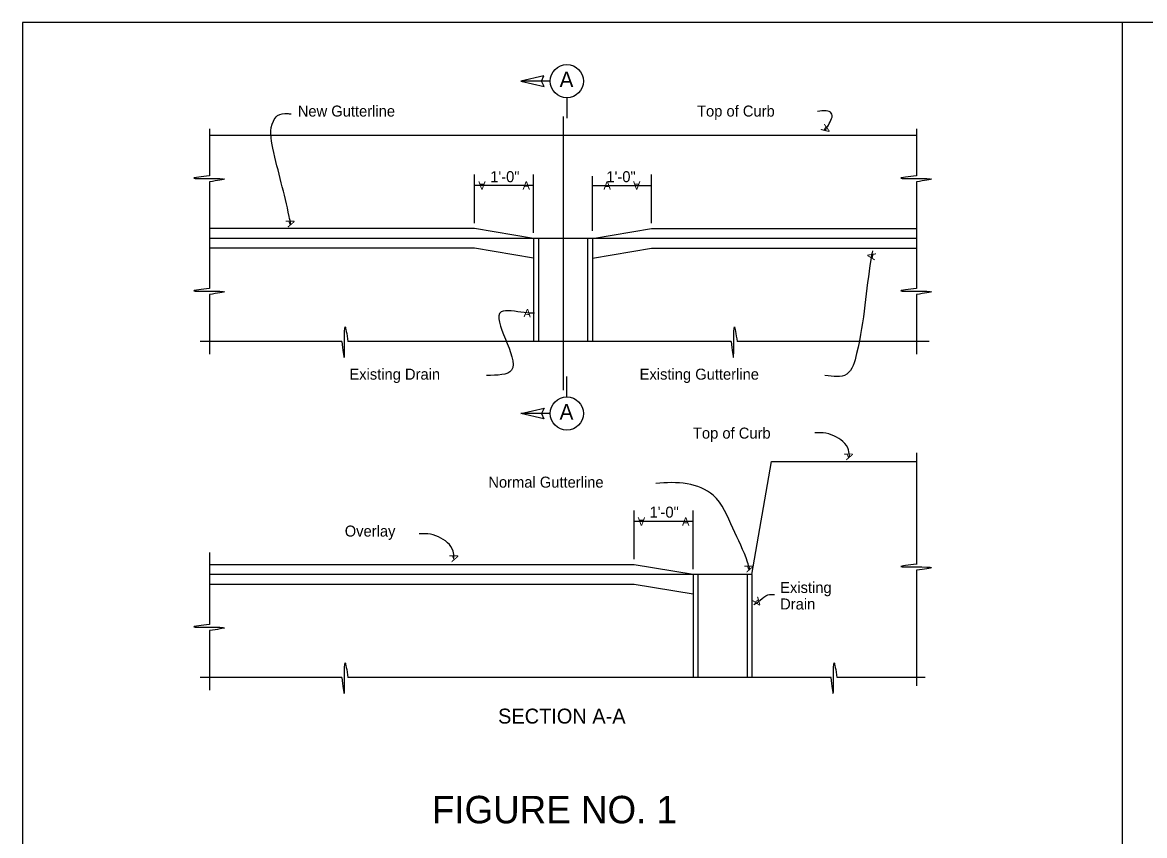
# Model space of a CAD drawing. Extents: x 1007 to 1035.5, y 1000.5 to 1021.5.
# Drawn here: x 1007 to 1021.29, y 1011.15 to 1021.5 of the extents above; entities that cross this region are included whole.
import ezdxf

# ---------------------------------------------------------------- set-up
doc = ezdxf.new("R2010")
doc.units = 0
doc.layers.add('Level 1', color=7, linetype='Continuous')

msp = doc.modelspace()

# ---------------------------------------------------------------- linework, layer by layer
at = {"layer": 'Level 1'}
for p, q in [((1035.5, 1021.5), (1007, 1021.5)), ((1007, 1021.5), (1007, 1000.5)), ((1021, 1021.5), (1021, 1000.5)), ((1013.72, 1020.753), (1013.343, 1020.753)), ((1013.931, 1020.542), (1013.931, 1020.28)), ((1013.882, 1020.301), (1013.882, 1016.818)), ((1009.382, 1020.146), (1009.382, 1019.548)), ((1018.382, 1020.146), (1018.382, 1019.548)), ((1018.382, 1020.063), (1009.382, 1020.063)), ((1012.757, 1018.946), (1012.757, 1019.565)), ((1013.507, 1018.821), (1013.507, 1019.565)), ((1014.257, 1018.847), (1014.257, 1019.542)), ((1015.007, 1018.946), (1015.007, 1019.565)), ((1009.382, 1019.471), (1009.382, 1018.112)), ((1013.507, 1019.425), (1012.757, 1019.425)), ((1014.257, 1019.425), (1015.007, 1019.425)), ((1018.382, 1019.471), (1018.382, 1018.112)), ((1012.757, 1018.876), (1009.382, 1018.876)), ((1013.507, 1018.751), (1012.757, 1018.876)), ((1014.257, 1018.751), (1015.007, 1018.876)), ((1015.007, 1018.876), (1018.382, 1018.876)), ((1018.382, 1018.751), (1009.382, 1018.751)), ((1013.507, 1018.751), (1013.507, 1017.438)), ((1013.569, 1018.751), (1013.569, 1017.438)), ((1014.194, 1018.751), (1014.194, 1017.438)), ((1014.257, 1018.751), (1014.257, 1017.438)), ((1012.757, 1018.625), (1009.382, 1018.625)), ((1013.507, 1018.5), (1012.757, 1018.625)), ((1014.257, 1018.5), (1015.007, 1018.625)), ((1015.007, 1018.625), (1018.382, 1018.625)), ((1009.382, 1018.038), (1009.382, 1017.277)), ((1018.382, 1018.038), (1018.382, 1017.277)), ((1011.065, 1017.438), (1009.263, 1017.438)), ((1016.021, 1017.438), (1011.143, 1017.438)), ((1018.542, 1017.438), (1016.097, 1017.438)), ((1013.932, 1016.733), (1013.932, 1016.995)), ((1013.721, 1016.522), (1013.344, 1016.522)), ((1018.382, 1016.024), (1018.382, 1014.602)), ((1016.287, 1014.473), (1016.537, 1015.911)), ((1016.537, 1015.911), (1018.382, 1015.911)), ((1014.787, 1014.668), (1014.787, 1015.288)), ((1015.537, 1014.543), (1015.537, 1015.288)), ((1015.537, 1015.148), (1014.787, 1015.148)), ((1009.382, 1014.753), (1009.382, 1013.835)), ((1014.787, 1014.598), (1009.382, 1014.598)), ((1015.537, 1014.473), (1014.787, 1014.598)), ((1018.382, 1014.527), (1018.382, 1013.057)), ((1016.287, 1014.473), (1009.382, 1014.473)), ((1015.537, 1014.473), (1015.537, 1013.161)), ((1015.599, 1014.473), (1015.599, 1013.161)), ((1016.224, 1014.473), (1016.224, 1013.161)), ((1016.287, 1014.473), (1016.287, 1013.161)), ((1014.787, 1014.348), (1009.382, 1014.348)), ((1015.537, 1014.223), (1014.787, 1014.348)), ((1009.382, 1013.761), (1009.382, 1013)), ((1011.065, 1013.161), (1009.263, 1013.161)), ((1017.294, 1013.161), (1011.143, 1013.161)), ((1018.494, 1013.161), (1017.372, 1013.161))]:
    msp.add_line(p, q, dxfattribs=at)
for points in [[(1013.343, 1020.753), (1013.64, 1020.685), (1013.606, 1020.751), (1013.638, 1020.822)], [(1013.344, 1016.522), (1013.64, 1016.59), (1013.606, 1016.524), (1013.639, 1016.454)]]:
    msp.add_lwpolyline(points, close=True, dxfattribs=at)
for centre in [(1013.931, 1020.753), (1013.931, 1016.522)]:
    msp.add_circle(centre, 0.211, dxfattribs=at)
for points in [[(1017.215, 1020.119), (1017.26, 1020.192), (1017.297, 1020.347), (1017.233, 1020.375), (1017.123, 1020.366)], [(1010.416, 1018.924), (1010.396, 1019.03), (1010.189, 1019.9), (1010.194, 1020.244), (1010.249, 1020.314), (1010.371, 1020.34), (1010.421, 1020.335)], [(1009.383, 1019.548), (1009.182, 1019.518), (1009.572, 1019.507), (1009.383, 1019.472)], [(1018.383, 1019.548), (1018.182, 1019.518), (1018.572, 1019.507), (1018.383, 1019.472)], [(1017.821, 1018.595), (1017.801, 1018.48), (1017.62, 1017.287), (1017.493, 1017.022), (1017.216, 1017.005)], [(1009.383, 1018.113), (1009.182, 1018.084), (1009.572, 1018.072), (1009.383, 1018.038)], [(1018.383, 1018.113), (1018.182, 1018.084), (1018.572, 1018.072), (1018.383, 1018.038)], [(1013.519, 1017.799), (1013.387, 1017.807), (1013.095, 1017.815), (1013.227, 1017.075), (1012.909, 1017.008)], [(1011.067, 1017.438), (1011.097, 1017.237), (1011.108, 1017.627), (1011.143, 1017.438)], [(1016.022, 1017.438), (1016.051, 1017.237), (1016.063, 1017.627), (1016.098, 1017.438)], [(1017.528, 1015.966), (1017.517, 1016.058), (1017.331, 1016.238), (1017.195, 1016.276), (1017.086, 1016.276)], [(1016.258, 1014.543), (1016.231, 1014.631), (1016.045, 1015.061), (1015.795, 1015.481), (1015.462, 1015.628), (1015.065, 1015.633)], [(1012.493, 1014.68), (1012.482, 1014.772), (1012.297, 1014.952), (1012.16, 1014.99), (1012.051, 1014.99)], [(1018.383, 1014.603), (1018.182, 1014.574), (1018.572, 1014.562), (1018.383, 1014.527)], [(1016.313, 1014.093), (1016.392, 1014.147), (1016.489, 1014.214), (1016.573, 1014.22)], [(1009.383, 1013.836), (1009.182, 1013.807), (1009.572, 1013.795), (1009.383, 1013.76)], [(1011.067, 1013.161), (1011.097, 1012.96), (1011.108, 1013.35), (1011.143, 1013.161)], [(1017.292, 1013.161), (1017.321, 1012.96), (1017.333, 1013.35), (1017.368, 1013.161)]]:
    msp.add_spline(points, degree=3, dxfattribs=at)

# ---------------------------------------------------------------- texts
for s, height, p in [('A', 0.197, (1013.838, 1020.677)), ('New Gutterline', 0.14, (1010.505, 1020.302)), ('Top of Curb', 0.14, (1015.588, 1020.302)), ('1\'-0"', 0.14, (1012.955, 1019.467)), ('1\'-0"', 0.14, (1014.434, 1019.467)), ('A', 0.105, (1013.367, 1019.373)), ('A', 0.105, (1014.397, 1019.373)), ('Existing Drain', 0.14, (1011.162, 1016.953)), ('Existing Gutterline', 0.14, (1014.857, 1016.953)), ('A', 0.197, (1013.838, 1016.445)), ('Top of Curb', 0.14, (1015.536, 1016.203)), ('Normal Gutterline', 0.14, (1012.931, 1015.579)), ('1\'-0"', 0.14, (1014.983, 1015.197)), ('Overlay', 0.14, (1011.103, 1014.956)), ('A', 0.105, (1015.397, 1015.095)), ('Existing ', 0.14, (1016.646, 1014.238)), ('Drain', 0.14, (1016.646, 1014.028)), ('SECTION A-A', 0.18999, (1013.055, 1012.576)), ('SECTION A-A', 0.18999, (1013.055, 1012.576)), ('FIGURE NO. 1', 0.35, (1012.212, 1011.306)), ('FIGURE NO. 1', 0.35, (1012.212, 1011.306))]:
    msp.add_text(s, height=height, dxfattribs=at).set_placement(p)
for rotation, p in [(236.3122, (1017.212, 1020.21)), (180, (1012.897, 1019.478)), (180, (1014.867, 1019.478)), (290.3477, (1010.349, 1018.977)), (79.0784, (1017.85, 1018.47)), (357.4323, (1013.378, 1017.75)), (290.8422, (1017.457, 1016.013)), (180, (1014.927, 1015.2)), (290.8422, (1012.433, 1014.716)), (290.8422, (1016.188, 1014.585)), (216.2726, (1016.364, 1014.194))]:
    msp.add_text('A', height=0.105, rotation=rotation, dxfattribs=at).set_placement(p)

doc.saveas('drawing.dxf')
